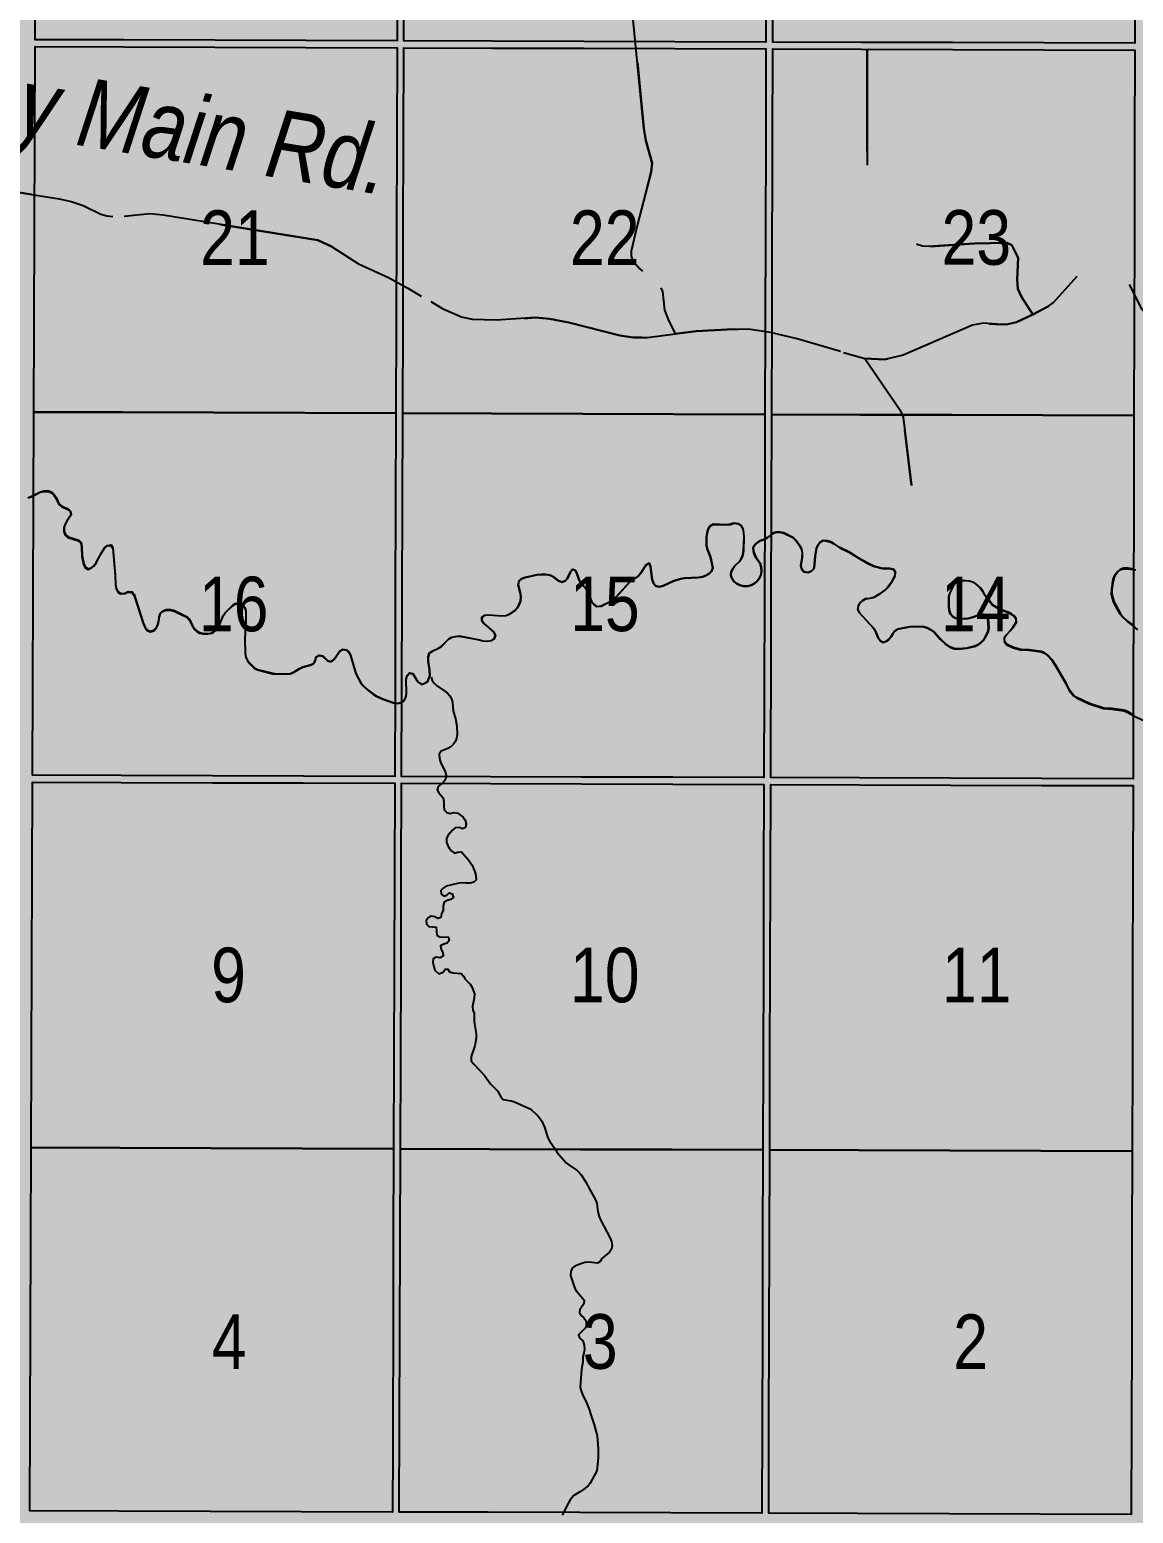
# Model space of a CAD drawing. Extents: x 403018 to 417191, y 6033193 to 6042673.
# Drawn here: x 414196.4 to 414358.1, y 6036619.9 to 6036837.3 of the extents above; entities that cross this region are included whole.
import ezdxf

# ---------------------------------------------------------------- set-up
doc = ezdxf.new("R2010")
doc.units = 0
doc.header["$LTSCALE"] = 5
doc.linetypes.add('DASHED2', pattern=[9.525, 6.35, -3.175])
for name, color, linetype in [('L-TITLEDB-T', 4, 'Continuous'), ('Quarters', 8, 'Continuous'), ('RoadSeg', 57, 'DASHED2'), ('T-WATER', 160, 'Continuous')]:
    doc.layers.add(name, color=color, linetype=linetype)
doc.layers.add('ROUTE-MAP-BACKGROUND-H', color=7, linetype='Continuous', true_color=0xf0ebff)
doc.styles.add('120', font='ARIALN.TTF', dxfattribs={"height": 13})
doc.styles.add('80L', font='ARIALN.TTF', dxfattribs={"height": 10})

msp = doc.modelspace()

# ---------------------------------------------------------------- hatches: boundary and pattern name
at = {"layer": 'ROUTE-MAP-BACKGROUND-H'}
h = msp.add_hatch(color=256, dxfattribs=at)
h.dxf.hatch_style = 1
h.paths.add_polyline_path([(412923.423, 6037807.465), (416092.9, 6037807.465), (416092.9, 6035965.758), (412923.423, 6035965.758)])

# ---------------------------------------------------------------- linework, layer by layer
at = {"layer": 'Quarters'}
for points in [[(414210.158, 6036835.794), (414197.149, 6036835.836), (414197.194, 6036848.887), (414197.241, 6036862.274), (414197.287, 6036875.661), (414197.333, 6036889.047), (414207.655, 6036889.014), (414210.338, 6036889.005), (414223.677, 6036888.963), (414237.016, 6036888.92), (414250.355, 6036888.878), (414250.314, 6036875.491), (414250.272, 6036862.104), (414250.23, 6036848.717), (414250.19, 6036835.665), (414236.846, 6036835.708), (414223.502, 6036835.751), (414210.158, 6036835.794)], [(414304.271, 6036848.544), (414304.235, 6036835.492), (414290.891, 6036835.535), (414277.547, 6036835.577), (414264.203, 6036835.62), (414251.194, 6036835.662), (414251.235, 6036848.714), (414251.276, 6036862.101), (414251.318, 6036875.488), (414251.359, 6036888.875), (414264.364, 6036888.833), (414277.703, 6036888.79), (414291.043, 6036888.748), (414304.382, 6036888.705), (414304.345, 6036875.318), (414304.308, 6036861.931), (414304.271, 6036848.544)], [(414358.312, 6036848.371), (414358.281, 6036835.318), (414344.937, 6036835.361), (414331.593, 6036835.404), (414318.249, 6036835.447), (414305.24, 6036835.489), (414305.276, 6036848.541), (414305.313, 6036861.928), (414305.349, 6036875.315), (414305.386, 6036888.702), (414318.391, 6036888.66), (414331.73, 6036888.618), (414345.07, 6036888.575), (414358.409, 6036888.532), (414358.377, 6036875.145), (414358.345, 6036861.758), (414358.312, 6036848.371)], [(414209.974, 6036781.243), (414196.96, 6036781.285), (414197.005, 6036794.159), (414197.007, 6036794.671), (414197.053, 6036808.058), (414197.099, 6036821.445), (414197.099, 6036821.518), (414197.146, 6036834.831), (414210.155, 6036834.79), (414223.499, 6036834.747), (414236.843, 6036834.704), (414250.186, 6036834.661), (414250.145, 6036821.274), (414250.103, 6036807.887), (414250.062, 6036794.501), (414250.02, 6036781.114), (414236.671, 6036781.157), (414223.323, 6036781.2), (414209.974, 6036781.243)], [(414304.122, 6036794.327), (414304.085, 6036780.94), (414290.736, 6036780.983), (414277.387, 6036781.026), (414264.038, 6036781.069), (414251.024, 6036781.111), (414251.066, 6036794.497), (414251.107, 6036807.884), (414251.149, 6036821.271), (414251.191, 6036834.658), (414264.2, 6036834.616), (414277.544, 6036834.573), (414290.888, 6036834.53), (414304.232, 6036834.488), (414304.196, 6036821.101), (414304.159, 6036807.714), (414304.122, 6036794.327)], [(414358.182, 6036794.153), (414358.149, 6036780.765), (414344.801, 6036780.808), (414331.452, 6036780.851), (414318.103, 6036780.894), (414305.089, 6036780.936), (414305.126, 6036794.323), (414305.163, 6036807.71), (414305.178, 6036813.314), (414305.2, 6036821.097), (414305.237, 6036834.484), (414318.246, 6036834.443), (414331.59, 6036834.4), (414344.934, 6036834.357), (414358.278, 6036834.314), (414358.246, 6036820.927), (414358.214, 6036807.54), (414358.182, 6036794.153)], [(414209.794, 6036728.031), (414196.776, 6036728.073), (414196.821, 6036741.125), (414196.867, 6036754.511), (414196.914, 6036767.898), (414196.96, 6036781.285), (414209.974, 6036781.243), (414223.323, 6036781.2), (414236.671, 6036781.157), (414250.02, 6036781.114), (414249.978, 6036767.727), (414249.937, 6036754.34), (414249.895, 6036740.953), (414249.854, 6036727.901), (414236.501, 6036727.945), (414223.148, 6036727.988), (414209.794, 6036728.031)], [(414303.974, 6036740.778), (414303.938, 6036727.727), (414290.584, 6036727.77), (414277.231, 6036727.813), (414263.877, 6036727.856), (414250.859, 6036727.898), (414250.899, 6036740.95), (414250.941, 6036754.337), (414250.983, 6036767.724), (414251.024, 6036781.111), (414264.038, 6036781.069), (414277.387, 6036781.026), (414290.736, 6036780.983), (414304.085, 6036780.94), (414304.048, 6036767.553), (414304.011, 6036754.166), (414303.974, 6036740.778)], [(414358.053, 6036740.604), (414358.021, 6036727.552), (414344.668, 6036727.595), (414331.314, 6036727.638), (414317.961, 6036727.681), (414304.942, 6036727.723), (414304.961, 6036734.681), (414304.978, 6036740.775), (414305.015, 6036754.162), (414305.052, 6036767.549), (414305.089, 6036780.936), (414318.103, 6036780.894), (414331.452, 6036780.851), (414344.801, 6036780.808), (414358.149, 6036780.765), (414358.117, 6036767.378), (414358.085, 6036753.991), (414358.053, 6036740.604)], [(414209.61, 6036673.48), (414196.587, 6036673.522), (414196.633, 6036686.909), (414196.68, 6036700.295), (414196.726, 6036713.682), (414196.772, 6036727.069), (414209.791, 6036727.027), (414223.144, 6036726.983), (414236.498, 6036726.94), (414249.851, 6036726.897), (414249.81, 6036713.51), (414249.768, 6036700.123), (414249.726, 6036686.737), (414249.685, 6036673.35), (414236.327, 6036673.393), (414222.968, 6036673.436), (414209.61, 6036673.48)], [(414303.824, 6036686.561), (414303.787, 6036673.174), (414290.429, 6036673.218), (414277.071, 6036673.261), (414263.712, 6036673.304), (414250.689, 6036673.347), (414250.731, 6036686.733), (414250.772, 6036700.12), (414250.814, 6036713.507), (414250.855, 6036726.894), (414263.874, 6036726.852), (414277.228, 6036726.809), (414290.581, 6036726.765), (414303.935, 6036726.722), (414303.898, 6036713.335), (414303.861, 6036699.948), (414303.824, 6036686.561)], [(414357.922, 6036686.386), (414357.89, 6036672.999), (414344.531, 6036673.042), (414331.173, 6036673.085), (414317.815, 6036673.129), (414304.791, 6036673.171), (414304.828, 6036686.558), (414304.865, 6036699.945), (414304.902, 6036713.332), (414304.939, 6036726.719), (414317.958, 6036726.677), (414331.312, 6036726.634), (414344.665, 6036726.59), (414358.019, 6036726.547), (414357.987, 6036713.16), (414357.954, 6036699.773), (414357.922, 6036686.386)], [(414209.429, 6036620.262), (414196.401, 6036620.304), (414196.447, 6036633.359), (414196.494, 6036646.749), (414196.541, 6036660.136), (414196.587, 6036673.522), (414209.61, 6036673.48), (414222.968, 6036673.436), (414236.327, 6036673.393), (414249.685, 6036673.35), (414249.643, 6036659.963), (414249.601, 6036646.576), (414249.559, 6036633.186), (414249.547, 6036629.481), (414249.518, 6036620.131), (414236.155, 6036620.175), (414222.792, 6036620.218), (414209.429, 6036620.262)], [(414303.676, 6036633.01), (414303.639, 6036619.956), (414290.276, 6036619.999), (414276.913, 6036620.042), (414263.55, 6036620.086), (414250.522, 6036620.128), (414250.563, 6036633.183), (414250.606, 6036646.573), (414250.647, 6036659.96), (414250.689, 6036673.347), (414263.712, 6036673.304), (414277.071, 6036673.261), (414290.429, 6036673.218), (414303.787, 6036673.174), (414303.75, 6036659.787), (414303.713, 6036646.4), (414303.676, 6036633.01)], [(414357.792, 6036632.834), (414357.76, 6036619.78), (414344.397, 6036619.823), (414331.034, 6036619.866), (414317.671, 6036619.91), (414304.643, 6036619.952), (414304.68, 6036633.007), (414304.718, 6036646.397), (414304.755, 6036659.784), (414304.791, 6036673.171), (414317.815, 6036673.129), (414331.173, 6036673.085), (414344.531, 6036673.042), (414357.89, 6036672.999), (414357.858, 6036660.038), (414357.858, 6036659.611), (414357.825, 6036646.224), (414357.792, 6036632.834)]]:
    msp.add_lwpolyline(points, close=True, dxfattribs=at)
at = {"layer": 'RoadSeg', "flags": 128}
for points in [[(413907.19, 6036844.87), (413909.621, 6036842.705), (413912.052, 6036840.008), (413913.35, 6036840.541), (413914.05, 6036840.641), (413916.581, 6036839.908), (413919.178, 6036840.041), (413920.01, 6036839.908), (413920.743, 6036839.575), (413922.574, 6036837.71), (413924.139, 6036836.678), (413933.23, 6036833.181), (413935.162, 6036831.949), (413936.893, 6036831.183), (413939.158, 6036830.617), (413943.187, 6036830.584), (413949.514, 6036830.184), (413952.778, 6036829.785), (413955.741, 6036828.386), (413958.006, 6036827.82), (413961.202, 6036825.622), (413964.732, 6036824.757), (413966.231, 6036824.69), (413967.296, 6036825.123), (413969.328, 6036826.355), (413970.493, 6036826.588), (413975.921, 6036826.288), (413978.618, 6036826.421), (413980.417, 6036827.187), (413983.68, 6036829.185), (413985.911, 6036831.916), (413988.475, 6036835.612), (413989.84, 6036836.744), (413990.906, 6036837.277), (413994.336, 6036838.376), (413996.068, 6036838.543), (413997.4, 6036838.376), (413999.064, 6036837.91), (414006.49, 6036835.146), (414010.786, 6036834.414), (414012.251, 6036833.947), (414013.55, 6036832.648), (414014.649, 6036830.384), (414015.914, 6036828.519), (414016.947, 6036827.654), (414020.11, 6036825.822), (414021.709, 6036825.089), (414022.474, 6036824.923), (414023.906, 6036824.856), (414032.997, 6036825.489), (414035.328, 6036825.056), (414037.426, 6036824.157), (414038.791, 6036824.09), (414040.09, 6036824.49), (414043.254, 6036825.922), (414044.652, 6036826.089), (414046.517, 6036825.655), (414049.281, 6036824.323), (414050.746, 6036823.891), (414053.11, 6036823.924), (414056.007, 6036824.59), (414058.705, 6036824.989), (414060.803, 6036825.556), (414062.501, 6036826.621), (414064.965, 6036828.619), (414067.696, 6036830.084), (414069.66, 6036830.584), (414072.691, 6036830.684), (414075.821, 6036830.351), (414078.851, 6036829.518), (414080.383, 6036829.352), (414082.414, 6036829.319), (414085.411, 6036829.651), (414086.91, 6036829.618), (414092.538, 6036828.552), (414093.67, 6036828.053), (414094.869, 6036827.254), (414095.734, 6036826.954), (414098.498, 6036826.987), (414101.629, 6036826.288), (414102.361, 6036825.922), (414102.961, 6036825.389), (414104.992, 6036822.658), (414106.091, 6036821.526), (414107.423, 6036820.694), (414110.353, 6036819.562), (414111.385, 6036819.295), (414113.583, 6036819.062), (414133.497, 6036818.263), (414137.526, 6036817.897), (414138.691, 6036817.564), (414139.79, 6036817.031), (414141.755, 6036815.732), (414144.419, 6036813.501), (414145.917, 6036812.735), (414156.707, 6036810.604), (414158.105, 6036810.471), (414156.307, 6036808.206), (414154.542, 6036806.508), (414151.712, 6036804.31), (414150.18, 6036802.745), (414150.313, 6036801.913), (414151.179, 6036800.78), (414151.512, 6036800.647), (414155.075, 6036797.317), (414151.512, 6036800.647), (414151.179, 6036800.78), (414150.313, 6036801.913), (414150.18, 6036802.745), (414151.712, 6036804.31), (414154.542, 6036806.508), (414156.307, 6036808.206), (414158.105, 6036810.471), (414159.77, 6036811.769), (414162.9, 6036815.066), (414164.133, 6036815.932), (414165.032, 6036816.365), (414165.997, 6036816.598), (414167.929, 6036816.731), (414174.989, 6036816.498), (414178.718, 6036816.032), (414200.663, 6036812.536), (414202.461, 6036812.136), (414204.192, 6036811.536), (414206.79, 6036810.271), (414207.656, 6036810.005), (414208.788, 6036809.905), (414209.52, 6036809.838), (414213.949, 6036810.304), (414215.947, 6036810.138), (414238.591, 6036806.441), (414240.589, 6036805.542), (414244.552, 6036802.978), (414248.948, 6036800.98), (414251.745, 6036799.448), (414257.04, 6036796.318), (414259.637, 6036795.186), (414261.302, 6036794.82), (414264.699, 6036794.72), (414270.46, 6036795.119), (414272.524, 6036794.953), (414275.355, 6036794.42), (414282.814, 6036792.489), (414284.779, 6036792.189), (414286.81, 6036792.189), (414291.006, 6036792.755), (414294.003, 6036793.155), (414299.497, 6036793.421), (414301.961, 6036793.355), (414304.892, 6036792.922), (414308.788, 6036791.989), (414318.711, 6036789.125), (414323.906, 6036781.566), (414324.339, 6036780.534), (414325.538, 6036770.544), (414324.339, 6036780.534), (414323.906, 6036781.566), (414318.711, 6036789.125), (414308.788, 6036791.989), (414304.892, 6036792.922), (414301.961, 6036793.355), (414299.497, 6036793.421), (414294.003, 6036793.155), (414291.006, 6036792.755), (414289.94, 6036794.853), (414289.44, 6036796.218), (414289.107, 6036798.949), (414288.775, 6036799.848), (414285.744, 6036802.246), (414284.712, 6036803.444), (414284.479, 6036804.111), (414284.479, 6036804.843), (414285.411, 6036808.806), (414287.443, 6036816.465), (414287.542, 6036817.73), (414286.643, 6036821.06), (414286.344, 6036822.825), (414284.279, 6036843.837), (414283.813, 6036846.768), (414283.546, 6036847.3), (414283.014, 6036847.667), (414281.782, 6036847.9), (414274.922, 6036848.066), (414268.195, 6036847.933), (414265.831, 6036848.033), (414264.998, 6036848.2), (414264.332, 6036848.566), (414262.8, 6036848.832), (414260.136, 6036848.599), (414254.942, 6036848.499), (414234.262, 6036848.832), (414213.35, 6036848.899), (414234.262, 6036848.832), (414254.942, 6036848.499), (414260.136, 6036848.599), (414262.8, 6036848.832), (414264.332, 6036848.566), (414264.998, 6036848.2), (414265.831, 6036848.033), (414268.195, 6036847.933), (414274.922, 6036848.066), (414281.782, 6036847.9), (414283.014, 6036847.667), (414283.546, 6036847.3), (414283.813, 6036846.768), (414284.279, 6036843.837), (414286.344, 6036822.825), (414286.643, 6036821.06), (414287.542, 6036817.73), (414287.443, 6036816.465), (414285.411, 6036808.806), (414284.479, 6036804.843), (414284.479, 6036804.111), (414284.712, 6036803.444), (414285.744, 6036802.246), (414288.775, 6036799.848), (414289.107, 6036798.949), (414289.44, 6036796.218), (414289.94, 6036794.853), (414291.006, 6036792.755), (414286.81, 6036792.189), (414284.779, 6036792.189), (414282.814, 6036792.489), (414275.355, 6036794.42), (414272.524, 6036794.953), (414270.46, 6036795.119), (414264.699, 6036794.72), (414261.302, 6036794.82), (414259.637, 6036795.186), (414257.04, 6036796.318), (414251.745, 6036799.448), (414248.948, 6036800.98), (414244.552, 6036802.978), (414240.589, 6036805.542), (414238.591, 6036806.441), (414215.947, 6036810.138), (414213.949, 6036810.304), (414209.52, 6036809.838), (414208.788, 6036809.905), (414208.688, 6036809.039), (414208.788, 6036809.905), (414207.656, 6036810.005), (414206.79, 6036810.271), (414204.192, 6036811.536), (414202.461, 6036812.136), (414200.663, 6036812.536), (414178.718, 6036816.032), (414174.989, 6036816.498), (414167.929, 6036816.731), (414165.997, 6036816.598), (414165.032, 6036816.365), (414164.133, 6036815.932), (414162.9, 6036815.066), (414159.77, 6036811.769), (414158.105, 6036810.471), (414156.707, 6036810.604), (414145.917, 6036812.735), (414144.419, 6036813.501), (414141.755, 6036815.732), (414139.79, 6036817.031), (414138.691, 6036817.564), (414137.526, 6036817.897), (414133.497, 6036818.263), (414113.583, 6036819.062), (414111.385, 6036819.295), (414110.353, 6036819.562), (414109.72, 6036824.223), (414108.488, 6036831.283), (414108.422, 6036833.514), (414109.154, 6036840.807), (414110.02, 6036843.937), (414110.353, 6036846.568), (414110.286, 6036848.366), (414109.92, 6036849.531), (414108.721, 6036850.93), (414107.156, 6036851.929), (414105.225, 6036852.496), (414100.33, 6036853.228), (414098.598, 6036853.894), (414097.732, 6036854.76), (414094.369, 6036860.088), (414089.507, 6036867.114), (414089.274, 6036867.78), (414089.208, 6036868.513), (414089.507, 6036869.345), (414095.868, 6036882.832), (414097.133, 6036882.132), (414098.299, 6036880.833), (414103.993, 6036873.574), (414098.299, 6036880.833), (414097.133, 6036882.132), (414095.868, 6036882.832), (414098.598, 6036888.559), (414099.264, 6036889.558), (414099.864, 6036890.091), (414103.094, 6036892.156), (414103.693, 6036893.221), (414104.359, 6036896.984), (414105.325, 6036904.743), (414107.29, 6036917.73), (414108.721, 6036928.719), (414108.788, 6036929.285), (414109.354, 6036933.714), (414110.453, 6036949.398), (414110.653, 6036957.224), (414110.486, 6036958.855), (414110.12, 6036959.954), (414108.821, 6036962.085), (414108.555, 6036962.851), (414108.255, 6036965.549), (414108.555, 6036970.777), (414109.054, 6036992.122), (414108.888, 6037004.077), (414108.888, 6037040.274), (414109.088, 6037066.015), (414109.221, 6037067.28), (414109.854, 6037069.878), (414109.787, 6037071.143), (414110.187, 6037071.31), (414110.719, 6037072.409), (414112.917, 6037074.739), (414116.514, 6037076.671), (414117.246, 6037076.671), (414117.612, 6037076.405)], [(414466.715, 6036820.039), (414465.564, 6036820.727), (414463.966, 6036821.227), (414462.6, 6036821.16), (414460.869, 6036820.827), (414458.138, 6036819.994), (414457.139, 6036819.362), (414453.31, 6036815.799), (414450.579, 6036813.534), (414447.149, 6036811.403), (414445.085, 6036810.771), (414442.621, 6036810.437), (414432.198, 6036810.138), (414403.293, 6036808.839), (414398.898, 6036808.573), (414397.066, 6036808.173), (414394.635, 6036806.974), (414392.637, 6036805.609), (414391.838, 6036804.71), (414390.972, 6036803.311), (414390.606, 6036802.079), (414390.173, 6036799.349), (414389.74, 6036798.116), (414389.307, 6036797.417), (414385.145, 6036794.32), (414381.815, 6036791.09), (414380.083, 6036789.825), (414378.118, 6036788.959), (414376.886, 6036788.659), (414374.356, 6036788.326), (414372.391, 6036788.393), (414370.16, 6036788.826), (414368.195, 6036789.492), (414366.83, 6036790.291), (414361.935, 6036793.721), (414360.569, 6036794.853), (414359.371, 6036796.285), (414356.973, 6036801.013), (414355.807, 6036802.246), (414355.075, 6036802.679), (414354.176, 6036802.945), (414353.31, 6036803.078), (414352.577, 6036802.978), (414351.445, 6036802.512), (414350.413, 6036801.846), (414346.383, 6036797.35), (414345.618, 6036796.784), (414343.32, 6036795.586), (414340.922, 6036794.453), (414339.657, 6036794.154), (414338.758, 6036794.087), (414336.094, 6036794.287), (414334.495, 6036793.987), (414324.339, 6036789.625), (414321.642, 6036788.959), (414318.711, 6036789.125), (414321.642, 6036788.959), (414324.339, 6036789.625), (414334.495, 6036793.987), (414336.094, 6036794.287), (414338.758, 6036794.087), (414339.657, 6036794.154), (414340.922, 6036794.453), (414343.32, 6036795.586), (414341.688, 6036798.15), (414341.122, 6036799.315), (414341.022, 6036800.714), (414341.189, 6036803.877), (414340.256, 6036805.709), (414339.524, 6036806.075), (414334.762, 6036805.975), (414328.002, 6036805.542), (414327.169, 6036805.576), (414326.37, 6036805.842), (414325.438, 6036806.641), (414319.744, 6036815.066), (414319.144, 6036816.265), (414319.044, 6036817.597), (414319.078, 6036834.347), (414319.044, 6036817.597), (414319.144, 6036816.265), (414319.744, 6036815.066), (414325.438, 6036806.641), (414326.37, 6036805.842), (414327.169, 6036805.576), (414328.002, 6036805.542), (414334.762, 6036805.975), (414339.524, 6036806.075), (414340.256, 6036805.709), (414341.189, 6036803.877), (414341.022, 6036800.714), (414341.122, 6036799.315), (414341.688, 6036798.15), (414343.32, 6036795.586), (414345.618, 6036796.784), (414346.383, 6036797.35), (414350.413, 6036801.846), (414351.445, 6036802.512), (414352.577, 6036802.978), (414353.31, 6036803.078), (414354.176, 6036802.945), (414355.075, 6036802.679), (414355.807, 6036802.246), (414356.973, 6036801.013), (414359.371, 6036796.285), (414360.569, 6036794.853), (414361.935, 6036793.721), (414366.83, 6036790.291), (414368.195, 6036789.492), (414370.16, 6036788.826), (414372.391, 6036788.393), (414374.356, 6036788.326), (414376.886, 6036788.659), (414378.118, 6036788.959), (414380.083, 6036789.825), (414381.815, 6036791.09), (414385.145, 6036794.32), (414389.307, 6036797.417), (414389.74, 6036798.116), (414390.173, 6036799.349), (414390.606, 6036802.079), (414390.972, 6036803.311), (414391.838, 6036804.71), (414392.637, 6036805.609), (414394.635, 6036806.974), (414397.066, 6036808.173), (414398.898, 6036808.573), (414403.293, 6036808.839), (414432.198, 6036810.138), (414442.621, 6036810.437), (414445.085, 6036810.771), (414447.149, 6036811.403), (414450.579, 6036813.534), (414453.31, 6036815.799), (414457.139, 6036819.362), (414458.138, 6036819.994), (414460.869, 6036820.827), (414462.6, 6036821.16), (414463.966, 6036821.227), (414465.564, 6036820.727), (414468.961, 6036818.696), (414474.189, 6036813.634), (414478.851, 6036810.704), (414489.041, 6036804.676), (414491.172, 6036803.578), (414496.134, 6036801.546), (414499.164, 6036799.881), (414502.627, 6036798.283), (414505.724, 6036797.384), (414509.154, 6036797.417), (414510.486, 6036797.784), (414515.548, 6036798.616), (414518.445, 6036798.782), (414523.739, 6036798.616), (414529.966, 6036797.75), (414533.863, 6036797.417)]]:
    msp.add_lwpolyline(points, dxfattribs=at)
at = {"layer": 'T-WATER'}
for points in [[(414196.101, 6036768.722), (414196.368, 6036768.838), (414196.634, 6036768.967), (414197.945, 6036769.605), (414198.499, 6036769.742), (414198.704, 6036769.734), (414198.971, 6036769.724)], [(414198.971, 6036769.724), (414199.151, 6036769.716), (414199.63, 6036769.534), (414199.958, 6036769.18), (414200.243, 6036768.745), (414200.688, 6036767.796), (414201.067, 6036767.502), (414202.025, 6036767.102), (414202.36, 6036766.77), (414202.433, 6036766.209), (414201.842, 6036765.408), (414201.596, 6036764.954), (414201.428, 6036764.45), (414201.414, 6036763.822), (414201.616, 6036763.319), (414201.986, 6036762.995), (414203.563, 6036762.495), (414203.907, 6036762.147), (414203.991, 6036761.552), (414204.039, 6036760.21), (414204.305, 6036759.053), (414204.529, 6036758.563), (414204.957, 6036758.316), (414205.472, 6036758.52), (414205.836, 6036758.842), (414206.126, 6036759.242), (414206.832, 6036760.573), (414207.388, 6036761.425), (414207.757, 6036761.753), (414208.295, 6036761.822), (414208.571, 6036761.384), (414208.905, 6036757.436), (414208.955, 6036756.043), (414209.051, 6036755.451), (414209.304, 6036754.991), (414209.703, 6036754.714), (414210.318, 6036754.758), (414210.796, 6036754.987), (414211.373, 6036754.923), (414211.679, 6036754.552), (414213.003, 6036750.377)], [(414254.983, 6036742.613), (414254.959, 6036743.561), (414254.745, 6036744.783), (414254.737, 6036745.425), (414254.914, 6036745.961), (414255.32, 6036746.236), (414256.282, 6036746.675), (414256.691, 6036746.988), (414257.716, 6036748.028), (414258.168, 6036748.275), (414258.732, 6036748.398), (414259.361, 6036748.456), (414262.259, 6036747.891), (414262.78, 6036747.743), (414263.398, 6036747.693), (414264.002, 6036747.801), (414264.432, 6036748.076), (414264.597, 6036748.596), (414264.384, 6036749.057), (414262.885, 6036750.342), (414262.595, 6036750.737), (414262.603, 6036751.225), (414263.028, 6036751.506), (414263.633, 6036751.569), (414265.543, 6036751.424), (414266.17, 6036751.472), (414266.665, 6036751.694), (414267.501, 6036752.253), (414267.815, 6036752.636), (414268.088, 6036753.085), (414268.263, 6036753.597), (414268.319, 6036754.236), (414268.239, 6036754.864), (414267.953, 6036755.967), (414268.056, 6036756.538), (414268.421, 6036756.85), (414268.943, 6036757.046), (414270.681, 6036757.432), (414271.331, 6036757.503), (414272.007, 6036757.488), (414272.599, 6036757.377), (414273.08, 6036757.171), (414273.856, 6036756.562), (414274.327, 6036756.358), (414274.814, 6036756.555), (414275.148, 6036756.929), (414275.599, 6036757.861), (414275.892, 6036758.248), (414276.323, 6036758.067), (414276.552, 6036757.617), (414276.919, 6036756.571), (414277.218, 6036756.142), (414277.894, 6036755.406), (414278.153, 6036754.978), (414278.73, 6036753.45), (414279.066, 6036753.066), (414279.475, 6036752.776), (414280.081, 6036752.86), (414281.503, 6036753.557), (414281.914, 6036753.861), (414282.287, 6036754.195), (414284.293, 6036756.396), (414285.514, 6036757.26), (414285.868, 6036757.639), (414286.669, 6036758.912), (414287.106, 6036759.131), (414287.315, 6036758.644), (414287.576, 6036756.769), (414287.751, 6036756.224), (414288.059, 6036755.829), (414288.587, 6036755.69), (414289.189, 6036755.828), (414290.658, 6036756.497), (414291.7, 6036756.848), (414292.304, 6036756.929), (414294.326, 6036757.046), (414294.916, 6036757.149), (414295.441, 6036757.326), (414295.887, 6036757.575), (414296.255, 6036757.931), (414296.439, 6036758.431), (414296.224, 6036759.617), (414296.057, 6036760.17), (414295.651, 6036761.129), (414295.52, 6036761.683), (414295.511, 6036763.024), (414295.601, 6036763.595), (414295.765, 6036764.11), (414296.03, 6036764.542), (414296.506, 6036764.825)], [(414296.506, 6036764.825), (414298.406, 6036764.752), (414299.025, 6036764.828), (414299.57, 6036764.985), (414300.159, 6036764.902), (414300.586, 6036764.621), (414300.864, 6036764.206), (414300.97, 6036763.61), (414301.017, 6036762.947), (414300.941, 6036760.971), (414300.855, 6036760.356), (414300.665, 6036759.829), (414300.38, 6036759.409), (414299.684, 6036758.734), (414299.392, 6036758.311), (414299.144, 6036757.845), (414299.067, 6036757.32), (414299.27, 6036756.842), (414299.571, 6036756.429), (414299.948, 6036756.133), (414300.403, 6036755.905), (414300.952, 6036755.755), (414301.597, 6036755.782), (414302.134, 6036755.94), (414302.58, 6036756.182), (414302.953, 6036756.497), (414303.251, 6036756.89), (414303.467, 6036757.359), (414303.594, 6036757.927), (414303.537, 6036758.57), (414303.385, 6036759.093), (414302.818, 6036759.918), (414302.582, 6036760.36), (414302.406, 6036760.865), (414302.359, 6036761.461), (414302.66, 6036761.878), (414303.029, 6036762.198), (414303.47, 6036762.443), (414303.997, 6036762.627), (414304.459, 6036762.863), (414305.223, 6036763.493), (414305.712, 6036763.687), (414306.332, 6036763.685), (414306.864, 6036763.553), (414308.255, 6036762.83), (414308.597, 6036762.478), (414309.18, 6036761.663), (414309.435, 6036761.23), (414309.561, 6036760.628), (414309.544, 6036759.956), (414309.337, 6036758.793), (414309.47, 6036758.222), (414309.81, 6036757.851), (414310.379, 6036757.773), (414310.91, 6036757.947), (414311.232, 6036758.308), (414311.337, 6036758.874), (414311.428, 6036760.168), (414311.635, 6036761.339), (414311.867, 6036761.821), (414312.171, 6036762.205), (414312.607, 6036762.45), (414313.19, 6036762.382), (414313.736, 6036762.219), (414314.19, 6036761.98), (414315.039, 6036761.4), (414316.462, 6036760.729), (414317.725, 6036759.922), (414319.047, 6036759.16), (414320.01, 6036758.706), (414321.101, 6036758.409), (414321.708, 6036758.331), (414322.377, 6036758.356), (414322.913, 6036758.229), (414323.188, 6036757.833), (414323.101, 6036757.246), (414322.646, 6036756.363), (414322.054, 6036755.574), (414321.72, 6036755.241), (414320.912, 6036754.64), (414320.022, 6036754.136), (414319.469, 6036753.983), (414318.84, 6036753.913), (414318.4, 6036753.68), (414318.028, 6036753.326), (414317.769, 6036752.904), (414317.68, 6036752.341), (414317.92, 6036751.845), (414319.972, 6036749.623), (414320.262, 6036749.194), (414320.653, 6036748.183), (414320.945, 6036747.79), (414321.336, 6036747.506), (414321.885, 6036747.691), (414322.256, 6036747.993), (414322.56, 6036748.367), (414322.798, 6036748.801), (414323.084, 6036749.183), (414323.492, 6036749.462), (414325.275, 6036749.821), (414326.662, 6036749.853), (414327.311, 6036749.793), (414327.834, 6036749.654), (414328.285, 6036749.423), (414328.88, 6036749.02), (414329.76, 6036748.022), (414330.471, 6036747.344), (414331.311, 6036746.79), (414331.796, 6036746.613), (414332.399, 6036746.558), (414333.666, 6036746.689), (414334.773, 6036746.954), (414335.274, 6036747.16), (414335.678, 6036747.447), (414336.014, 6036747.777), (414336.294, 6036748.167), (414336.755, 6036749.062), (414336.835, 6036749.66), (414336.749, 6036750.97), (414336.481, 6036751.373), (414336.062, 6036751.62), (414335.422, 6036751.543), (414334.394, 6036751.171), (414333.833, 6036751.032), (414332.531, 6036750.951), (414331.968, 6036751.066), (414331.543, 6036751.347), (414331.233, 6036751.719), (414331.069, 6036752.221), (414331.016, 6036752.857), (414331.026, 6036754.187), (414331.121, 6036754.659)], [(414358.713, 6036749.361), (414358.01, 6036750.003), (414357.183, 6036750.573), (414356.455, 6036751.272), (414356.143, 6036751.652), (414355.39, 6036753.008), (414355.155, 6036753.456), (414354.87, 6036754.619), (414354.892, 6036755.267), (414355.048, 6036756.491), (414355.204, 6036757.031), (414355.432, 6036757.474), (414355.747, 6036757.848), (414356.105, 6036758.154), (414356.6, 6036758.336), (414357.256, 6036758.333), (414358.437, 6036758.152)], [(414334.97, 6036756.09), (414335.675, 6036755.445), (414335.965, 6036755.042), (414336.193, 6036754.588), (414337.388, 6036753.022), (414338.243, 6036752.502), (414339.192, 6036752.092), (414339.712, 6036751.924), (414340.16, 6036751.689), (414340.546, 6036751.404), (414340.846, 6036751.009), (414340.87, 6036750.468), (414340.334, 6036749.624), (414340.038, 6036749.237), (414339.378, 6036748.54), (414339.112, 6036748.147), (414339.199, 6036747.57), (414339.517, 6036747.178), (414340.445, 6036746.734), (414341.526, 6036746.454), (414342.776, 6036746.396), (414344.54, 6036746.164), (414345.025, 6036745.963), (414345.456, 6036745.686), (414346.116, 6036744.927), (414346.651, 6036744.095), (414348.203, 6036741.418), (414348.669, 6036740.5), (414349.293, 6036739.704), (414349.721, 6036739.419), (414351.584, 6036738.534), (414353.671, 6036737.864), (414354.901, 6036737.776), (414356.674, 6036737.531), (414357.161, 6036737.332), (414358.046, 6036736.809), (414359.439, 6036736.157)], [(414213.003, 6036750.377), (414213.036, 6036750.308), (414213.148, 6036750.073), (414213.297, 6036749.762), (414213.583, 6036749.365), (414214.044, 6036749.165), (414214.575, 6036749.327), (414214.923, 6036749.685), (414215.156, 6036750.152), (414215.293, 6036750.696), (414215.367, 6036751.299), (414215.515, 6036751.811), (414215.861, 6036752.153), (414216.37, 6036752.345), (414217.008, 6036752.349), (414217.562, 6036752.204), (414219.43, 6036751.299), (414219.768, 6036750.922), (414220.226, 6036749.978), (414220.508, 6036749.561), (414220.854, 6036749.224), (414221.276, 6036748.969), (414221.824, 6036748.854), (414222.497, 6036748.859), (414223.11, 6036748.955), (414223.537, 6036749.236), (414223.867, 6036749.599), (414224.126, 6036750.033), (414224.76, 6036751.506), (414225.047, 6036751.925), (414226.086, 6036752.947), (414226.494, 6036753.217), (414227.115, 6036753.276), (414227.608, 6036753.068), (414227.887, 6036752.64), (414228.037, 6036752.117), (414228.054, 6036750.722), (414227.909, 6036748.077), (414227.945, 6036745.986), (414228.041, 6036745.38), (414228.283, 6036744.902), (414228.601, 6036744.51), (414229.316, 6036743.798), (414229.746, 6036743.561), (414231.973, 6036743.005), (414232.554, 6036742.924), (414234.543, 6036742.972), (414235.037, 6036743.174), (414235.91, 6036743.732), (414236.38, 6036743.949), (414237.463, 6036744.263), (414237.958, 6036744.463), (414238.219, 6036744.883), (414238.362, 6036745.407), (414238.756, 6036745.687), (414239.295, 6036745.576), (414240.014, 6036744.902), (414240.527, 6036744.752), (414240.95, 6036745.033), (414241.802, 6036746.278), (414242.245, 6036746.547), (414242.82, 6036746.464), (414243.146, 6036746.128), (414243.375, 6036745.685), (414244.171, 6036742.974), (414244.901, 6036741.626), (414245.231, 6036741.215), (414245.96, 6036740.532), (414246.722, 6036739.946), (414247.145, 6036739.701), (414248.116, 6036739.285), (414249.625, 6036738.734), (414250.204, 6036738.627), (414250.815, 6036738.715), (414251.224, 6036739.021), (414251.466, 6036739.493), (414251.565, 6036740.05), (414251.547, 6036742.159), (414251.678, 6036742.687), (414252.006, 6036743.068), (414252.491, 6036742.954), (414253.023, 6036742.091), (414253.338, 6036741.706), (414253.754, 6036741.427), (414254.278, 6036741.579), (414254.681, 6036741.846), (414254.983, 6036742.613)]]:
    msp.add_lwpolyline(points, dxfattribs=at)
at = {"layer": 'T-WATER', "linetype": 'Continuous', "flags": 128}
for points in [[(414196.314, 6036768.754), (414196.58, 6036768.884), (414196.865, 6036769.022), (414197.892, 6036769.523), (414198.446, 6036769.661), (414199.098, 6036769.636), (414199.577, 6036769.454), (414199.906, 6036769.099), (414200.191, 6036768.664), (414200.638, 6036767.716), (414201.017, 6036767.422), (414201.975, 6036767.023), (414202.312, 6036766.691), (414202.386, 6036766.13), (414201.795, 6036765.328), (414201.549, 6036764.874), (414201.382, 6036764.369), (414201.368, 6036763.74), (414201.571, 6036763.238), (414201.941, 6036762.914), (414203.52, 6036762.415), (414203.864, 6036762.067), (414203.948, 6036761.473), (414203.997, 6036760.129), (414204.265, 6036758.972), (414204.49, 6036758.482), (414204.918, 6036758.235), (414205.433, 6036758.44), (414205.798, 6036758.762), (414206.087, 6036759.163), (414206.792, 6036760.495), (414207.347, 6036761.35), (414207.716, 6036761.677), (414208.255, 6036761.746), (414208.53, 6036761.309), (414208.869, 6036757.359), (414208.921, 6036755.965), (414209.017, 6036755.373), (414209.271, 6036754.913), (414209.67, 6036754.636), (414210.285, 6036754.681), (414210.763, 6036754.911), (414211.341, 6036754.847), (414211.647, 6036754.476), (414211.675, 6036754.388), (414212.976, 6036750.3), (414213.27, 6036749.686), (414213.557, 6036749.289), (414214.019, 6036749.089), (414214.55, 6036749.252), (414214.898, 6036749.61), (414215.13, 6036750.078), (414215.267, 6036750.622), (414215.34, 6036751.225), (414215.487, 6036751.738), (414215.834, 6036752.08), (414216.343, 6036752.272), (414216.981, 6036752.277), (414217.535, 6036752.133), (414219.405, 6036751.229), (414219.744, 6036750.852), (414220.202, 6036749.908), (414220.486, 6036749.491), (414220.832, 6036749.155), (414221.254, 6036748.9), (414221.802, 6036748.786), (414222.476, 6036748.791), (414223.089, 6036748.888), (414223.196, 6036748.958), (414223.516, 6036749.169), (414223.846, 6036749.533), (414224.105, 6036749.967), (414224.737, 6036751.442), (414225.024, 6036751.861), (414226.063, 6036752.885), (414226.47, 6036753.156), (414227.092, 6036753.214), (414227.585, 6036753.007), (414227.865, 6036752.579), (414228.016, 6036752.056), (414228.034, 6036750.66), (414227.891, 6036748.014), (414227.929, 6036745.922), (414228.026, 6036745.316), (414228.268, 6036744.838), (414228.587, 6036744.446), (414229.303, 6036743.734), (414229.734, 6036743.497), (414231.962, 6036742.943), (414232.543, 6036742.863), (414234.533, 6036742.913)], [(414318.424, 6036753.687), (414318.864, 6036753.921), (414319.493, 6036753.991), (414319.968, 6036754.122), (414320.047, 6036754.144), (414320.937, 6036754.649), (414321.745, 6036755.251), (414322.079, 6036755.584), (414322.67, 6036756.389), (414323.125, 6036757.272), (414323.212, 6036757.855), (414322.937, 6036758.251), (414322.4, 6036758.378), (414321.73, 6036758.345), (414321.122, 6036758.423), (414320.03, 6036758.724), (414319.066, 6036759.179), (414317.742, 6036759.944), (414316.478, 6036760.752), (414315.053, 6036761.425), (414314.202, 6036762.007), (414313.748, 6036762.246), (414313.201, 6036762.409), (414312.617, 6036762.477), (414312.181, 6036762.232), (414311.879, 6036761.844), (414311.647, 6036761.362), (414311.44, 6036760.191), (414311.35, 6036758.896), (414311.245, 6036758.33), (414310.923, 6036757.969), (414310.392, 6036757.793), (414309.822, 6036757.872), (414309.482, 6036758.241), (414309.349, 6036758.814), (414309.554, 6036759.978), (414309.571, 6036760.65), (414309.445, 6036761.251), (414309.19, 6036761.685), (414308.605, 6036762.5), (414308.263, 6036762.853), (414306.869, 6036763.575), (414306.337, 6036763.706), (414305.716, 6036763.707), (414305.228, 6036763.513), (414305.045, 6036763.362), (414304.464, 6036762.881), (414304.039, 6036762.664), (414304.002, 6036762.646), (414303.475, 6036762.461), (414303.033, 6036762.215), (414302.665, 6036761.895), (414302.364, 6036761.477), (414302.412, 6036760.88), (414302.589, 6036760.375), (414302.824, 6036759.933), (414303.393, 6036759.109), (414303.546, 6036758.586), (414303.603, 6036757.943), (414303.477, 6036757.374), (414303.261, 6036756.905), (414302.963, 6036756.512), (414302.591, 6036756.195), (414302.145, 6036755.954), (414301.608, 6036755.794), (414300.962, 6036755.767), (414300.413, 6036755.916), (414299.957, 6036756.144), (414299.58, 6036756.44), (414299.279, 6036756.853), (414299.074, 6036757.331), (414299.151, 6036757.856), (414299.399, 6036758.323), (414299.69, 6036758.746), (414300.387, 6036759.422), (414300.671, 6036759.843), (414300.86, 6036760.37), (414300.946, 6036760.985), (414301.02, 6036762.962), (414300.972, 6036763.626), (414300.866, 6036764.222), (414300.587, 6036764.637), (414300.16, 6036764.918), (414299.57, 6036765), (414299.025, 6036764.843), (414298.406, 6036764.766), (414296.505, 6036764.837), (414296.029, 6036764.553), (414295.764, 6036764.12), (414295.601, 6036763.606), (414295.511, 6036763.034)], [(414295.511, 6036763.034), (414295.522, 6036761.693), (414295.654, 6036761.139), (414296.06, 6036760.18), (414296.228, 6036759.627), (414296.444, 6036758.44), (414296.261, 6036757.939), (414295.893, 6036757.583), (414295.447, 6036757.333), (414294.922, 6036757.156), (414294.332, 6036757.052), (414292.309, 6036756.933), (414291.704, 6036756.851), (414290.662, 6036756.499), (414289.193, 6036755.828), (414288.591, 6036755.69), (414288.063, 6036755.829), (414287.754, 6036756.223), (414287.578, 6036756.769), (414287.316, 6036758.644), (414287.106, 6036759.131), (414286.669, 6036758.911), (414285.869, 6036757.637), (414285.515, 6036757.257), (414284.294, 6036756.392), (414282.326, 6036754.228), (414282.289, 6036754.188), (414281.917, 6036753.854), (414281.506, 6036753.548), (414280.084, 6036752.85), (414279.478, 6036752.765), (414279.068, 6036753.054), (414278.731, 6036753.439), (414278.429, 6036754.237), (414278.153, 6036754.967), (414277.893, 6036755.395), (414277.312, 6036756.027), (414277.216, 6036756.131), (414276.917, 6036756.56), (414276.549, 6036757.606), (414276.319, 6036758.056), (414275.888, 6036758.237), (414275.594, 6036757.85), (414275.144, 6036756.916), (414274.811, 6036756.542), (414274.324, 6036756.344), (414273.852, 6036756.548), (414273.076, 6036757.157), (414272.594, 6036757.362), (414272.002, 6036757.472), (414271.325, 6036757.487), (414270.674, 6036757.415), (414268.936, 6036757.028), (414268.414, 6036756.831), (414268.049, 6036756.519), (414267.947, 6036755.947), (414268.234, 6036754.844), (414268.309, 6036754.26), (414268.315, 6036754.215), (414268.26, 6036753.576), (414268.085, 6036753.063), (414267.813, 6036752.614), (414267.499, 6036752.231), (414266.662, 6036751.671), (414266.168, 6036751.448), (414265.54, 6036751.4), (414263.629, 6036751.543), (414263.024, 6036751.479), (414262.599, 6036751.197), (414262.591, 6036750.709), (414262.882, 6036750.314), (414264.383, 6036749.03), (414264.597, 6036748.569), (414264.432, 6036748.048), (414264.002, 6036747.773), (414263.398, 6036747.665), (414262.779, 6036747.714), (414262.26, 6036747.861), (414259.359, 6036748.423), (414258.727, 6036748.365), (414258.163, 6036748.241), (414257.711, 6036747.994), (414256.688, 6036746.952), (414256.279, 6036746.639), (414255.317, 6036746.199), (414254.913, 6036745.923), (414254.736, 6036745.386), (414254.745, 6036744.744), (414254.959, 6036743.522), (414254.983, 6036742.574)], [(414358.13, 6036758.273), (414357.291, 6036758.401), (414356.634, 6036758.404), (414356.139, 6036758.22), (414355.781, 6036757.915), (414355.467, 6036757.54), (414355.239, 6036757.096), (414355.083, 6036756.556), (414354.928, 6036755.331), (414354.907, 6036754.683), (414355.059, 6036754.065), (414355.193, 6036753.52), (414355.429, 6036753.072), (414356.184, 6036751.716), (414356.496, 6036751.336), (414357.225, 6036750.638), (414358.053, 6036750.068), (414358.118, 6036750.008)], [(414349.77, 6036739.471), (414349.342, 6036739.756), (414348.716, 6036740.551), (414348.25, 6036741.469), (414346.695, 6036744.146), (414346.158, 6036744.978), (414345.499, 6036745.734), (414345.068, 6036746.011), (414344.579, 6036746.21), (414342.814, 6036746.439), (414341.561, 6036746.493), (414340.48, 6036746.771), (414339.553, 6036747.213), (414339.235, 6036747.604), (414339.148, 6036748.181), (414339.413, 6036748.575), (414340.073, 6036749.274), (414340.369, 6036749.663), (414340.904, 6036750.508), (414340.88, 6036751.05), (414340.579, 6036751.444), (414340.193, 6036751.729), (414339.744, 6036751.963), (414339.224, 6036752.13), (414338.274, 6036752.538), (414337.418, 6036753.056), (414336.624, 6036754.094), (414336.221, 6036754.621), (414335.993, 6036755.088), (414335.702, 6036755.49), (414334.996, 6036756.124), (414334.541, 6036756.362), (414334.019, 6036756.5), (414333.445, 6036756.571), (414332.802, 6036756.533), (414332.263, 6036756.39), (414331.862, 6036756.129), (414331.601, 6036755.709), (414331.41, 6036755.302), (414331.164, 6036754.776), (414331.051, 6036754.212), (414331.05, 6036754.103), (414331.043, 6036752.88), (414331.096, 6036752.245), (414331.262, 6036751.743), (414331.404, 6036751.571), (414331.572, 6036751.371), (414331.997, 6036751.09), (414332.561, 6036750.976), (414333.863, 6036751.057), (414334.424, 6036751.197), (414335.452, 6036751.572), (414336.093, 6036751.65), (414336.511, 6036751.403), (414336.781, 6036751.001), (414336.868, 6036749.69), (414336.788, 6036749.092), (414336.328, 6036748.194), (414336.048, 6036747.804), (414335.713, 6036747.472), (414335.309, 6036747.185), (414334.808, 6036746.976), (414333.701, 6036746.709), (414332.434, 6036746.575), (414331.831, 6036746.628), (414331.398, 6036746.787), (414331.346, 6036746.806), (414330.505, 6036747.356), (414329.793, 6036748.034), (414328.913, 6036749.03), (414328.317, 6036749.436), (414327.865, 6036749.666), (414327.343, 6036749.804), (414326.694, 6036749.862), (414325.309, 6036749.822), (414323.525, 6036749.462), (414323.117, 6036749.184), (414322.832, 6036748.802), (414322.593, 6036748.365), (414322.29, 6036747.99), (414321.919, 6036747.687), (414321.37, 6036747.502), (414320.978, 6036747.786), (414320.685, 6036748.18), (414320.293, 6036749.193), (414320.002, 6036749.623), (414317.946, 6036751.85), (414317.705, 6036752.347), (414317.793, 6036752.91), (414318.052, 6036753.333), (414318.424, 6036753.687)], [(414234.533, 6036742.913), (414235.028, 6036743.116), (414235.9, 6036743.675), (414236.371, 6036743.893), (414237.454, 6036744.207), (414237.948, 6036744.408), (414238.209, 6036744.828), (414238.352, 6036745.353), (414238.746, 6036745.633), (414239.286, 6036745.522), (414240.005, 6036744.849), (414240.518, 6036744.7), (414240.942, 6036744.981), (414241.792, 6036746.227), (414242.236, 6036746.497), (414242.811, 6036746.415), (414243.137, 6036746.078), (414243.367, 6036745.636), (414244.166, 6036742.924), (414244.897, 6036741.576), (414245.229, 6036741.166), (414245.958, 6036740.482), (414246.721, 6036739.897), (414247.145, 6036739.653), (414248.117, 6036739.237), (414249.626, 6036738.687), (414249.889, 6036738.639), (414250.207, 6036738.581), (414250.817, 6036738.669), (414250.895, 6036738.728), (414251.225, 6036738.976), (414251.467, 6036739.448), (414251.566, 6036740.006), (414251.546, 6036742.116), (414251.677, 6036742.644), (414252.005, 6036743.026), (414252.491, 6036742.912), (414253.024, 6036742.049), (414253.338, 6036741.665), (414253.755, 6036741.386), (414254.279, 6036741.539), (414254.682, 6036741.806), (414254.983, 6036742.574)], [(414255.181, 6036742.452), (414255.34, 6036741.939), (414255.629, 6036741.558), (414255.978, 6036741.211), (414257.193, 6036740.395), (414257.583, 6036740.08), (414257.923, 6036739.73), (414258.173, 6036739.276), (414258.298, 6036738.726), (414258.424, 6036737.476), (414258.747, 6036736.398), (414258.965, 6036735.249), (414259.006, 6036734.008), (414258.884, 6036733.453), (414258.685, 6036732.986), (414258.402, 6036732.583), (414258.078, 6036732.236), (414257.618, 6036731.98), (414256.638, 6036731.594), (414256.372, 6036731.165), (414256.406, 6036730.532), (414256.542, 6036729.972), (414257.215, 6036728.551), (414257.376, 6036728.016), (414257.344, 6036727.832), (414257.276, 6036727.45), (414256.98, 6036727.081), (414256.68, 6036726.829), (414256.22, 6036726.443), (414256.043, 6036725.948), (414256.291, 6036725.504), (414256.931, 6036724.783), (414257.067, 6036724.229), (414257.034, 6036723.604), (414257.116, 6036722.998), (414257.459, 6036722.633), (414257.968, 6036722.462), (414258.536, 6036722.59), (414259.114, 6036722.528), (414259.885, 6036721.919), (414260.16, 6036721.495), (414260.32, 6036720.936), (414260.213, 6036720.41), (414259.754, 6036720.2), (414259.277, 6036720.402), (414258.71, 6036720.349), (414258.306, 6036720.048), (414257.669, 6036719.301), (414257.427, 6036718.847), (414257.448, 6036718.249), (414257.616, 6036717.744), (414257.88, 6036717.323), (414258.222, 6036716.968), (414258.629, 6036716.671), (414259.117, 6036716.821), (414259.633, 6036716.83), (414260.609, 6036715.717), (414261.173, 6036714.898), (414261.597, 6036713.942), (414261.741, 6036713.394), (414261.787, 6036712.764), (414261.453, 6036712.413), (414260.902, 6036712.257), (414260.244, 6036712.238), (414259.628, 6036712.303), (414259.024, 6036712.229), (414257.396, 6036711.799), (414256.958, 6036711.55), (414256.61, 6036711.196), (414256.671, 6036710.675), (414257.029, 6036710.335), (414257.492, 6036710.499), (414257.814, 6036710.856), (414258.277, 6036710.692), (414258.448, 6036710.2), (414258.081, 6036709.876), (414257.525, 6036709.74), (414257.112, 6036709.46), (414256.951, 6036708.922), (414256.958, 6036708.269), (414256.707, 6036707.822), (414256.603, 6036707.253), (414256.154, 6036707.073), (414255.722, 6036707.312), (414255.198, 6036707.435), (414254.757, 6036707.198), (414254.468, 6036706.791), (414254.513, 6036706.249), (414254.853, 6036705.909), (414255.909, 6036705.821), (414256.003, 6036704.651)], [(414358.099, 6036736.869), (414357.216, 6036737.39), (414356.728, 6036737.589), (414354.955, 6036737.831), (414353.724, 6036737.918), (414351.635, 6036738.587), (414349.77, 6036739.471)], [(414256.003, 6036704.651), (414256.462, 6036704.42), (414257.731, 6036704.372), (414257.833, 6036703.866), (414257.546, 6036703.457), (414257.029, 6036703.302), (414256.578, 6036703.085), (414256.661, 6036702.556), (414256.897, 6036702.09), (414256.954, 6036701.559), (414256.524, 6036701.316), (414255.94, 6036701.406), (414255.488, 6036701.194), (414255.442, 6036700.635), (414255.593, 6036700.045), (414255.725, 6036699.53), (414256.329, 6036698.991), (414256.94, 6036699.233), (414257.219, 6036699.64), (414257.613, 6036699.681), (414257.86, 6036699.247), (414258.392, 6036699.126), (414259.593, 6036699.002), (414259.909, 6036698.644), (414260.169, 6036698.194), (414260.878, 6036697.482), (414261.149, 6036697.059), (414261.521, 6036696.031), (414261.467, 6036695.404), (414261.219, 6036694.259), (414261.307, 6036693.674), (414261.509, 6036693.198), (414261.509, 6036691.971), (414261.572, 6036691.334), (414261.798, 6036690.162), (414261.801, 6036689.53), (414261.584, 6036688.408), (414261.045, 6036686.847), (414261.033, 6036686.241), (414261.318, 6036685.821), (414262.379, 6036684.778), (414263.007, 6036684.066), (414263.883, 6036682.857), (414264.921, 6036681.821), (414265.415, 6036680.935), (414265.745, 6036680.585), (414266.889, 6036680.384), (414267.414, 6036680.223), (414269.767, 6036679.154), (414270.824, 6036678.192), (414271.12, 6036677.835), (414271.383, 6036677.411), (414271.773, 6036676.528), (414272.294, 6036674.964), (414272.509, 6036674.508), (414273.396, 6036673.218), (414273.671, 6036672.818), (414274.607, 6036671.662), (414274.969, 6036671.306), (414275.332, 6036671), (414276.6, 6036670.152), (414276.943, 6036669.82), (414277.141, 6036669.537), (414277.815, 6036668.573), (414278.513, 6036667.18), (414279.262, 6036665.863), (414279.461, 6036665.381), (414279.582, 6036664.131), (414279.734, 6036663.559), (414279.941, 6036663.055), (414281.389, 6036660.263), (414281.595, 6036659.745), (414281.72, 6036659.173), (414281.627, 6036658.617), (414281.332, 6036658.222), (414280.196, 6036657.291), (414279.927, 6036656.852), (414279.536, 6036656.564), (414278.358, 6036656.733), (414277.723, 6036656.692), (414277.114, 6036656.487), (414276.7, 6036656.347), (414276.231, 6036656.135), (414275.848, 6036655.838), (414275.636, 6036655.379), (414275.601, 6036654.766), (414276.117, 6036653.154), (414276.351, 6036652.7), (414277.108, 6036651.759), (414277.588, 6036651.162), (414277.547, 6036650.64)], [(414277.547, 6036650.64), (414277.104, 6036650.016), (414276.969, 6036649.826), (414276.9, 6036649.311), (414277.102, 6036649.029), (414277.181, 6036648.919), (414277.554, 6036648.596), (414277.841, 6036648.203), (414277.951, 6036647.636), (414277.786, 6036647.122), (414277.097, 6036646.423), (414277.097, 6036646.423)], [(414277.097, 6036646.423), (414276.765, 6036646.09), (414276.916, 6036645.631), (414277.095, 6036645.464), (414277.385, 6036645.195), (414277.626, 6036644.585), (414277.635, 6036643.9), (414277.425, 6036642.767), (414277.423, 6036642.143), (414277.204, 6036640.998), (414277.081, 6036639.116), (414277.038, 6036638.462), (414277.08, 6036638.249), (414277.149, 6036637.884), (414277.336, 6036637.364), (414278.01, 6036636.027), (414278.391, 6036635.035), (414278.526, 6036634.491), (414279.069, 6036632.903), (414279.526, 6036631.274), (414279.662, 6036629.362), (414279.654, 6036628.015), (414279.444, 6036626.157), (414278.462, 6036624.364), (414278.168, 6036623.966), (414277.378, 6036623.319), (414277.05, 6036623.123), (414276.072, 6036622.535), (414275.547, 6036621.915), (414275.296, 6036621.499), (414274.542, 6036619.971), (414274.388, 6036619.659)]]:
    msp.add_lwpolyline(points, dxfattribs=at)

# ---------------------------------------------------------------- texts
at = {"layer": 'L-TITLEDB-T', "insert": (414175.522, 6036835.121), "char_height": 10, "attachment_point": 1, "rotation": 350.6569, "style": '80L', "bg_fill": 1, "box_fill_scale": 1.15, "bg_fill_color": 256, "bg_fill_true_color": 15789055, "bg_fill_transparency": 0}
msp.add_mtext_dynamic_manual_height_columns('\\pi0.76282;{\\fArial Narrow|b0|i1|c0|p34;Tony Main Rd.}', width=73.45607, gutter_width=50, heights=[0], dxfattribs=at)
at = {"layer": 'RoadSeg', "style": '120'}
for s, height, p in [('21', 8.0041, (414221.336, 6036802.825)), ('22', 8.0041, (414275.515, 6036802.825)), ('23', 8.0041, (414329.956, 6036802.86)), ('16', 8.0041, (414221.155, 6036749.159)), ('15', 8.0041, (414275.541, 6036749.184)), ('14', 8.0041, (414329.866, 6036749.149)), ('9', 8.004, (414222.951, 6036694.813)), ('10', 8.0041, (414275.515, 6036694.804)), ('11', 8.0041, (414330.019, 6036694.785)), ('3', 8.004, (414277.411, 6036641.112)), ('2', 8.004, (414331.674, 6036641.077)), ('4', 8.004, (414223.045, 6036641.093))]:
    msp.add_text(s, height=height, dxfattribs=at).set_placement(p)
msp.add_text('62-22-5', height=39.983, rotation=359.95761, dxfattribs=at).set_placement((414180.823, 6036689.592))

doc.saveas('drawing.dxf')
